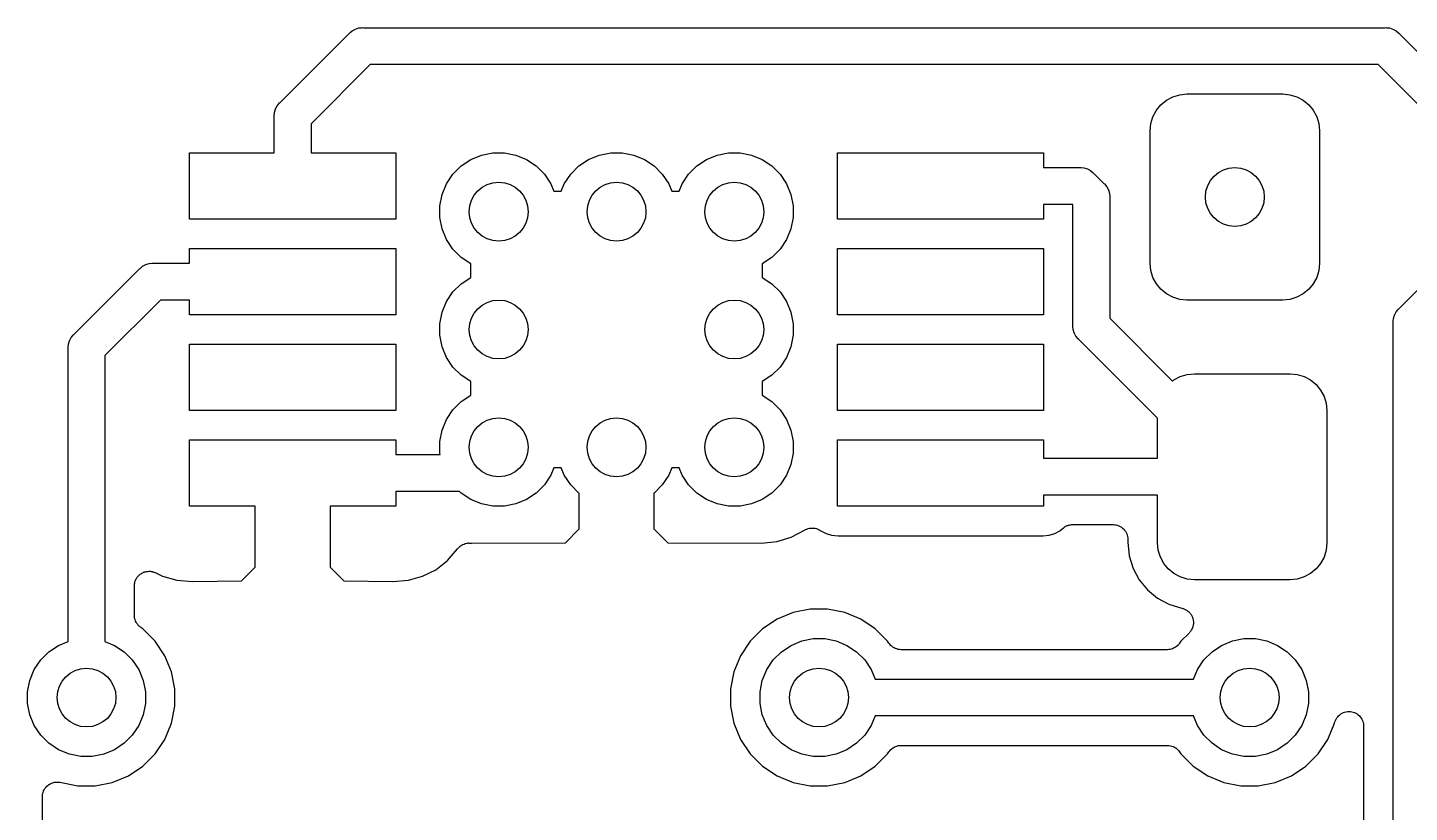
# Model space of a CAD drawing. Extents: x 73.2 to 146.9, y -82.5 to -28.5.
# Drawn here: x 87.3 to 96.69, y -55.48 to -50.15 of the extents above; entities that cross this region are included whole.
import ezdxf

# ---------------------------------------------------------------- set-up
doc = ezdxf.new("R2010")
doc.units = 0
doc.header["$MEASUREMENT"] = 0
doc.layers.add('BLACK', color=7, linetype='CONTINUOUS')

msp = doc.modelspace()

# ---------------------------------------------------------------- linework, layer by layer
at = {"layer": 'BLACK', "linetype": 'CONTINUOUS'}
for p, q in [((89.0159, -50.6573), (89.4823, -50.1909)), ((89.4823, -50.1909), (89.4862, -50.1862)), ((89.4862, -50.1862), (89.491, -50.1823)), ((89.491, -50.1823), (89.5052, -50.1706)), ((89.491, -50.1823), (89.491, -50.1823)), ((89.5052, -50.1706), (89.5079, -50.1691)), ((89.5079, -50.1691), (89.5269, -50.1589)), ((89.5269, -50.1589), (89.5505, -50.1518)), ((89.5505, -50.1518), (89.5689, -50.15)), ((89.5689, -50.15), (89.575, -50.1494)), ((89.5689, -50.15), (89.5689, -50.15)), ((89.575, -50.1494), (89.5811, -50.15)), ((89.5811, -50.15), (96.5189, -50.15)), ((96.5189, -50.15), (96.525, -50.1494)), ((96.525, -50.1494), (96.5311, -50.15)), ((96.5311, -50.15), (96.5311, -50.15)), ((96.5311, -50.15), (96.5495, -50.1518)), ((96.5495, -50.1518), (96.5731, -50.1589)), ((96.5731, -50.1589), (96.5948, -50.1706)), ((96.5948, -50.1706), (96.6138, -50.1862)), ((96.6138, -50.1862), (96.6177, -50.1909)), ((96.6177, -50.1909), (97.0194, -50.5926)), ((89.6268, -50.4), (89.225, -50.8018)), ((96.4732, -50.4), (89.6268, -50.4)), ((96.8426, -50.7694), (96.4732, -50.4)), ((88.984, -50.7019), (88.9956, -50.6802)), ((88.9956, -50.6802), (89.0073, -50.6659)), ((89.0073, -50.6659), (89.0112, -50.6612)), ((89.0073, -50.6659), (89.0073, -50.6659)), ((89.0112, -50.6612), (89.0159, -50.6573)), ((94.9671, -50.7111), (94.9982, -50.6732)), ((94.9982, -50.6732), (95.0361, -50.6421)), ((95.0361, -50.6421), (95.0793, -50.619)), ((95.0793, -50.619), (95.1262, -50.6048)), ((95.1262, -50.6048), (95.175, -50.6)), ((95.175, -50.6), (95.825, -50.6)), ((95.825, -50.6), (95.8738, -50.6048)), ((95.8738, -50.6048), (95.9207, -50.619)), ((95.9207, -50.619), (95.9639, -50.6421)), ((95.9639, -50.6421), (96.0018, -50.6732)), ((96.0018, -50.6732), (96.0329, -50.7111)), ((88.9744, -50.75), (88.9768, -50.7255)), ((88.975, -50.7561), (88.9744, -50.75)), ((88.975, -51), (88.975, -50.7561)), ((88.9768, -50.7255), (88.984, -50.7019)), ((94.9298, -50.8012), (94.944, -50.7543)), ((94.944, -50.7543), (94.9671, -50.7111)), ((96.0329, -50.7111), (96.056, -50.7543)), ((96.056, -50.7543), (96.0702, -50.8012)), ((89.225, -50.8018), (89.225, -51)), ((94.925, -50.85), (94.9298, -50.8012)), ((94.925, -51.75), (94.925, -50.85)), ((96.0702, -50.8012), (96.075, -50.85)), ((96.075, -50.85), (96.075, -51.75)), ((88.4, -51.45), (88.4, -51)), ((88.4, -51), (88.975, -51)), ((89.225, -51), (89.8, -51)), ((89.8, -51), (89.8, -51.45)), ((90.245, -51.0893), (90.3105, -51.0455)), ((90.3105, -51.0455), (90.3833, -51.0154)), ((90.3833, -51.0154), (90.4606, -51)), ((90.4606, -51), (90.5394, -51)), ((90.5394, -51), (90.6167, -51.0154)), ((90.6167, -51.0154), (90.6895, -51.0455)), ((90.6895, -51.0455), (90.755, -51.0893)), ((91.045, -51.0893), (91.1105, -51.0455)), ((91.1105, -51.0455), (91.1833, -51.0154)), ((91.1833, -51.0154), (91.2606, -51)), ((91.2606, -51), (91.3394, -51)), ((91.3394, -51), (91.4167, -51.0154)), ((91.4167, -51.0154), (91.4895, -51.0455)), ((91.4895, -51.0455), (91.555, -51.0893)), ((91.845, -51.0893), (91.9105, -51.0455)), ((91.9105, -51.0455), (91.9833, -51.0154)), ((91.9833, -51.0154), (92.0606, -51)), ((92.0606, -51), (92.1394, -51)), ((92.1394, -51), (92.2167, -51.0154)), ((92.2167, -51.0154), (92.2895, -51.0455)), ((92.2895, -51.0455), (92.355, -51.0893)), ((92.8, -51.45), (92.8, -51)), ((92.8, -51), (94.2, -51)), ((94.2, -51), (94.2, -51.1)), ((90.1455, -51.2105), (90.1893, -51.145)), ((90.1893, -51.145), (90.245, -51.0893)), ((90.755, -51.0893), (90.8107, -51.145)), ((90.8107, -51.145), (90.8545, -51.2105)), ((90.9455, -51.2105), (90.9893, -51.145)), ((90.9893, -51.145), (91.045, -51.0893)), ((91.555, -51.0893), (91.6107, -51.145)), ((91.6107, -51.145), (91.6545, -51.2105)), ((91.7455, -51.2105), (91.7893, -51.145)), ((91.7893, -51.145), (91.845, -51.0893)), ((92.355, -51.0893), (92.4107, -51.145)), ((92.4107, -51.145), (92.4545, -51.2105)), ((94.2, -51.1), (94.4439, -51.1)), ((94.4439, -51.1), (94.45, -51.0994)), ((94.45, -51.0994), (94.4561, -51.1)), ((94.4561, -51.1), (94.4561, -51.1)), ((94.4561, -51.1), (94.4745, -51.1018)), ((94.4745, -51.1018), (94.4981, -51.109)), ((94.4981, -51.109), (94.5198, -51.1206)), ((94.5198, -51.1206), (94.5388, -51.1362)), ((94.5388, -51.1362), (94.5427, -51.141)), ((94.5427, -51.141), (94.6091, -51.2073)), ((90.1154, -51.2833), (90.1455, -51.2105)), ((90.8545, -51.2105), (90.875, -51.26)), ((90.925, -51.26), (90.9455, -51.2105)), ((91.6545, -51.2105), (91.675, -51.26)), ((91.725, -51.26), (91.7455, -51.2105)), ((92.4545, -51.2105), (92.4846, -51.2833)), ((94.6091, -51.2073), (94.6138, -51.2112)), ((94.6138, -51.2112), (94.6294, -51.2302)), ((94.6294, -51.2302), (94.641, -51.2519)), ((90.1, -51.3606), (90.1154, -51.2833)), ((90.875, -51.26), (90.925, -51.26)), ((91.675, -51.26), (91.725, -51.26)), ((92.4846, -51.2833), (92.5, -51.3606)), ((94.641, -51.2519), (94.6482, -51.2755)), ((94.6482, -51.2755), (94.65, -51.2939)), ((94.65, -51.2939), (94.65, -51.2939)), ((94.65, -51.2939), (94.6506, -51.3)), ((94.6506, -51.3), (94.65, -51.3061)), ((94.65, -51.3061), (94.65, -52.1232)), ((90.1, -51.4394), (90.1, -51.3606)), ((92.5, -51.3606), (92.5, -51.4394)), ((94.3982, -51.35), (94.2, -51.35)), ((94.2, -51.35), (94.2, -51.45)), ((94.4, -51.3518), (94.3982, -51.35)), ((94.4, -52.1689), (94.4, -51.3518)), ((89.8, -51.45), (88.4, -51.45)), ((90.1154, -51.5167), (90.1, -51.4394)), ((90.1455, -51.5895), (90.1154, -51.5167)), ((92.4846, -51.5167), (92.4545, -51.5895)), ((92.5, -51.4394), (92.4846, -51.5167)), ((94.2, -51.45), (92.8, -51.45)), ((90.1893, -51.655), (90.1455, -51.5895)), ((92.4545, -51.5895), (92.4107, -51.655)), ((88.4, -51.75), (88.4, -51.65)), ((88.4, -51.65), (89.8, -51.65)), ((89.8, -51.65), (89.8, -52.1)), ((90.245, -51.7107), (90.1893, -51.655)), ((90.31, -51.7541), (90.245, -51.7107)), ((92.355, -51.7107), (92.29, -51.7541)), ((92.4107, -51.655), (92.355, -51.7107)), ((92.8, -52.1), (92.8, -51.65)), ((92.8, -51.65), (94.2, -51.65)), ((94.2, -51.65), (94.2, -52.1)), ((96.6159, -52.0573), (96.975, -51.6982)), ((87.616, -52.2323), (88.0573, -51.7909)), ((88.0573, -51.7909), (88.0612, -51.7862)), ((88.0612, -51.7862), (88.0659, -51.7823)), ((88.0659, -51.7823), (88.0802, -51.7706)), ((88.0659, -51.7823), (88.0659, -51.7823)), ((88.0802, -51.7706), (88.1019, -51.759)), ((88.1019, -51.759), (88.1255, -51.7518)), ((88.1255, -51.7518), (88.1439, -51.75)), ((88.1439, -51.75), (88.15, -51.7494)), ((88.1439, -51.75), (88.1439, -51.75)), ((88.15, -51.7494), (88.1561, -51.75)), ((88.1561, -51.75), (88.4, -51.75)), ((90.31, -51.8459), (90.31, -51.7541)), ((92.29, -51.7541), (92.29, -51.8459)), ((94.9298, -51.7988), (94.925, -51.75)), ((94.944, -51.8457), (94.9298, -51.7988)), ((96.0702, -51.7988), (96.056, -51.8457)), ((96.075, -51.75), (96.0702, -51.7988)), ((90.1893, -51.945), (90.245, -51.8893)), ((90.245, -51.8893), (90.31, -51.8459)), ((92.29, -51.8459), (92.355, -51.8893)), ((92.355, -51.8893), (92.4107, -51.945)), ((94.9671, -51.8889), (94.944, -51.8457)), ((94.9982, -51.9268), (94.9671, -51.8889)), ((96.0329, -51.8889), (96.0018, -51.9268)), ((96.056, -51.8457), (96.0329, -51.8889)), ((90.1455, -52.0105), (90.1893, -51.945)), ((92.4107, -51.945), (92.4545, -52.0105)), ((95.0361, -51.9579), (94.9982, -51.9268)), ((95.0793, -51.981), (95.0361, -51.9579)), ((95.1262, -51.9952), (95.0793, -51.981)), ((95.175, -52), (95.1262, -51.9952)), ((95.8738, -51.9952), (95.825, -52)), ((95.9207, -51.981), (95.8738, -51.9952)), ((95.9639, -51.9579), (95.9207, -51.981)), ((96.0018, -51.9268), (95.9639, -51.9579)), ((88.2018, -52), (87.825, -52.3768)), ((88.4, -52), (88.2018, -52)), ((88.4, -52.1), (88.4, -52)), ((90.1, -52.1606), (90.1154, -52.0833)), ((90.1154, -52.0833), (90.1455, -52.0105)), ((92.4545, -52.0105), (92.4846, -52.0833)), ((92.4846, -52.0833), (92.5, -52.1606)), ((95.825, -52), (95.175, -52)), ((96.5839, -52.1019), (96.5956, -52.0802)), ((96.5956, -52.0802), (96.6112, -52.0612)), ((96.6112, -52.0612), (96.6159, -52.0573)), ((89.8, -52.1), (88.4, -52.1)), ((90.1, -52.2394), (90.1, -52.1606)), ((92.5, -52.1606), (92.5, -52.2394)), ((94.2, -52.1), (92.8, -52.1)), ((94.3994, -52.175), (94.4, -52.1689)), ((94.4, -52.1811), (94.3994, -52.175)), ((94.4018, -52.1995), (94.4, -52.1811)), ((94.4, -52.1811), (94.4, -52.1811)), ((94.65, -52.1232), (95.0767, -52.5499)), ((96.5744, -52.15), (96.575, -52.1439)), ((96.575, -52.1561), (96.5744, -52.15)), ((96.575, -52.1439), (96.5768, -52.1255)), ((96.575, -52.1439), (96.575, -52.1439)), ((96.575, -56.3232), (96.575, -52.1561)), ((96.5768, -52.1255), (96.5839, -52.1019)), ((87.5768, -52.3005), (87.584, -52.2769)), ((87.584, -52.2769), (87.5956, -52.2552)), ((87.5956, -52.2552), (87.6112, -52.2362)), ((87.6112, -52.2362), (87.616, -52.2323)), ((90.1154, -52.3167), (90.1, -52.2394)), ((92.5, -52.2394), (92.4846, -52.3167)), ((94.409, -52.2231), (94.4018, -52.1995)), ((94.4206, -52.2448), (94.409, -52.2231)), ((94.4362, -52.2638), (94.4206, -52.2448)), ((94.441, -52.2677), (94.4362, -52.2638)), ((94.975, -52.8018), (94.441, -52.2677)), ((87.5744, -52.325), (87.575, -52.3189)), ((87.575, -52.3311), (87.5744, -52.325)), ((87.575, -52.3189), (87.5768, -52.3005)), ((87.575, -52.3189), (87.575, -52.3189)), ((87.575, -54.3188), (87.575, -52.3311)), ((88.4, -52.75), (88.4, -52.3)), ((88.4, -52.3), (89.8, -52.3)), ((89.8, -52.3), (89.8, -52.75)), ((90.1455, -52.3895), (90.1154, -52.3167)), ((92.4846, -52.3167), (92.4545, -52.3895)), ((92.8, -52.75), (92.8, -52.3)), ((92.8, -52.3), (94.2, -52.3)), ((94.2, -52.3), (94.2, -52.75)), ((87.825, -52.3768), (87.825, -54.3188)), ((90.1893, -52.455), (90.1455, -52.3895)), ((90.245, -52.5107), (90.1893, -52.455)), ((92.4107, -52.455), (92.355, -52.5107)), ((92.4545, -52.3895), (92.4107, -52.455)), ((90.31, -52.5541), (90.245, -52.5107)), ((90.31, -52.6459), (90.31, -52.5541)), ((92.355, -52.5107), (92.29, -52.5541)), ((92.29, -52.5541), (92.29, -52.6459)), ((95.0767, -52.5499), (95.0861, -52.5421)), ((95.0861, -52.5421), (95.1293, -52.519)), ((95.1293, -52.519), (95.1762, -52.5048)), ((95.1762, -52.5048), (95.225, -52.5)), ((95.225, -52.5), (95.875, -52.5)), ((95.875, -52.5), (95.9238, -52.5048)), ((95.9238, -52.5048), (95.9707, -52.519)), ((95.9707, -52.519), (96.0139, -52.5421)), ((96.0139, -52.5421), (96.0518, -52.5732)), ((90.245, -52.6893), (90.31, -52.6459)), ((92.29, -52.6459), (92.355, -52.6893)), ((96.0518, -52.5732), (96.0829, -52.6111)), ((96.0829, -52.6111), (96.106, -52.6543)), ((90.1455, -52.8105), (90.1893, -52.745)), ((90.1893, -52.745), (90.245, -52.6893)), ((92.355, -52.6893), (92.4107, -52.745)), ((92.4107, -52.745), (92.4545, -52.8105)), ((96.106, -52.6543), (96.1202, -52.7012)), ((96.1202, -52.7012), (96.125, -52.75)), ((89.8, -52.75), (88.4, -52.75)), ((90.1154, -52.8833), (90.1455, -52.8105)), ((92.4545, -52.8105), (92.4846, -52.8833)), ((94.2, -52.75), (92.8, -52.75)), ((94.975, -53.075), (94.975, -52.8018)), ((96.125, -52.75), (96.125, -53.65)), ((90.1, -52.9606), (90.1154, -52.8833)), ((92.4846, -52.8833), (92.5, -52.9606)), ((88.4, -53.4), (88.4, -52.95)), ((88.4, -52.95), (89.8, -52.95)), ((89.8, -52.95), (89.8, -53.05)), ((90.1, -53.0394), (90.1, -52.9606)), ((92.5, -52.9606), (92.5, -53.0394)), ((92.8, -53.4), (92.8, -52.95)), ((92.8, -52.95), (94.2, -52.95)), ((94.2, -52.95), (94.2, -53.075)), ((89.8, -53.05), (90.1021, -53.05)), ((90.1021, -53.05), (90.1, -53.0394)), ((92.4846, -53.1167), (92.4545, -53.1895)), ((92.5, -53.0394), (92.4846, -53.1167)), ((94.2, -53.075), (94.975, -53.075)), ((90.8545, -53.1895), (90.8107, -53.255)), ((90.875, -53.14), (90.8545, -53.1895)), ((90.925, -53.14), (90.875, -53.14)), ((90.9455, -53.1895), (90.925, -53.14)), ((90.9893, -53.255), (90.9455, -53.1895)), ((91.6545, -53.1895), (91.6107, -53.255)), ((91.675, -53.14), (91.6545, -53.1895)), ((91.725, -53.14), (91.675, -53.14)), ((91.7455, -53.1895), (91.725, -53.14)), ((91.7893, -53.255), (91.7455, -53.1895)), ((92.4545, -53.1895), (92.4107, -53.255)), ((90.2343, -53.3), (89.8, -53.3)), ((89.8, -53.3), (89.8, -53.4)), ((90.245, -53.3107), (90.2343, -53.3)), ((90.8107, -53.255), (90.755, -53.3107)), ((91.045, -53.3107), (90.9893, -53.255)), ((91.6107, -53.255), (91.555, -53.3107)), ((91.845, -53.3107), (91.7893, -53.255)), ((92.4107, -53.255), (92.355, -53.3107)), ((88.846, -53.4), (88.4, -53.4)), ((88.846, -53.8146), (88.846, -53.4)), ((89.8, -53.4), (89.354, -53.4)), ((89.354, -53.4), (89.354, -53.8146)), ((90.3105, -53.3545), (90.245, -53.3107)), ((90.3833, -53.3846), (90.3105, -53.3545)), ((90.4606, -53.4), (90.3833, -53.3846)), ((90.5394, -53.4), (90.4606, -53.4)), ((90.6167, -53.3846), (90.5394, -53.4)), ((90.6895, -53.3545), (90.6167, -53.3846)), ((90.755, -53.3107), (90.6895, -53.3545)), ((91.046, -53.3114), (91.045, -53.3107)), ((91.046, -53.5546), (91.046, -53.3114)), ((91.555, -53.3107), (91.554, -53.3114)), ((91.554, -53.3114), (91.554, -53.5546)), ((91.9105, -53.3545), (91.845, -53.3107)), ((91.9833, -53.3846), (91.9105, -53.3545)), ((92.0606, -53.4), (91.9833, -53.3846)), ((92.1394, -53.4), (92.0606, -53.4)), ((92.2167, -53.3846), (92.1394, -53.4)), ((92.2895, -53.3545), (92.2167, -53.3846)), ((92.355, -53.3107), (92.2895, -53.3545)), ((94.2, -53.4), (92.8, -53.4)), ((94.975, -53.325), (94.2, -53.325)), ((94.2, -53.325), (94.2, -53.4)), ((94.975, -53.65), (94.975, -53.325)), ((90.9524, -53.6482), (91.046, -53.5546)), ((91.554, -53.5546), (91.6476, -53.6482)), ((92.4853, -53.6116), (92.5822, -53.5598)), ((92.5822, -53.5598), (92.5826, -53.5596)), ((92.5826, -53.5596), (92.5827, -53.5596)), ((92.5827, -53.5596), (92.5834, -53.5592)), ((92.5827, -53.5596), (92.5827, -53.5596)), ((92.5834, -53.5592), (92.5921, -53.5557)), ((92.5921, -53.5557), (92.6007, -53.5522)), ((92.6007, -53.5522), (92.6012, -53.5521)), ((92.6012, -53.5521), (92.6016, -53.552)), ((92.6016, -53.552), (92.6108, -53.5503)), ((92.6108, -53.5503), (92.6199, -53.5485)), ((92.6199, -53.5485), (92.6203, -53.5485)), ((92.6203, -53.5485), (92.6207, -53.5484)), ((92.6207, -53.5484), (92.6301, -53.5485)), ((92.6301, -53.5485), (92.6394, -53.5485)), ((92.6394, -53.5485), (92.6398, -53.5486)), ((92.6398, -53.5486), (92.6403, -53.5486)), ((92.6403, -53.5486), (92.6494, -53.5505)), ((92.6494, -53.5505), (92.6585, -53.5524)), ((92.6585, -53.5524), (92.6589, -53.5526)), ((92.6589, -53.5526), (92.6594, -53.5526)), ((92.6594, -53.5526), (92.6679, -53.5563)), ((92.6679, -53.5563), (92.6766, -53.5599)), ((92.6766, -53.5599), (92.6769, -53.5601)), ((92.6769, -53.5601), (92.6773, -53.5603)), ((92.6773, -53.5603), (92.6835, -53.5645)), ((92.6835, -53.5645), (92.7231, -53.5857)), ((92.7231, -53.5857), (92.7608, -53.5971)), ((94.2392, -53.5971), (94.2769, -53.5857)), ((94.2769, -53.5857), (94.3117, -53.5671)), ((94.3117, -53.5671), (94.3353, -53.5477)), ((94.3353, -53.5477), (94.3364, -53.5468)), ((94.3364, -53.5468), (94.34, -53.5445)), ((94.34, -53.5445), (94.3434, -53.5417)), ((94.3434, -53.5417), (94.3482, -53.5392)), ((94.3482, -53.5392), (94.3527, -53.5362)), ((94.3527, -53.5362), (94.3568, -53.5346)), ((94.3568, -53.5346), (94.3606, -53.5325)), ((94.3606, -53.5325), (94.3658, -53.531)), ((94.3658, -53.531), (94.3709, -53.529)), ((94.3709, -53.529), (94.3751, -53.5282)), ((94.3751, -53.5282), (94.3793, -53.5269)), ((94.3793, -53.5269), (94.3847, -53.5264)), ((94.3847, -53.5264), (94.3901, -53.5254)), ((94.3901, -53.5254), (94.3944, -53.5254)), ((94.3944, -53.5254), (94.3987, -53.525)), ((94.3987, -53.525), (94.6735, -53.525)), ((94.6735, -53.525), (94.6742, -53.525)), ((94.6742, -53.525), (94.6742, -53.525)), ((94.6742, -53.525), (94.6743, -53.525)), ((94.6743, -53.525), (94.6749, -53.525)), ((94.6749, -53.525), (94.6842, -53.5261)), ((94.6842, -53.5261), (94.6937, -53.527)), ((94.6937, -53.527), (94.694, -53.5271)), ((94.694, -53.5271), (94.6943, -53.5272)), ((94.6943, -53.5272), (94.7033, -53.53)), ((94.7033, -53.53), (94.7123, -53.5328)), ((94.7123, -53.5328), (94.7126, -53.533)), ((94.7126, -53.533), (94.7129, -53.5331)), ((94.7129, -53.5331), (94.7212, -53.5376)), ((94.7212, -53.5376), (94.7295, -53.5421)), ((94.7295, -53.5421), (94.7297, -53.5423)), ((94.7297, -53.5423), (94.73, -53.5425)), ((94.73, -53.5425), (94.7372, -53.5485)), ((94.7372, -53.5485), (94.7445, -53.5545)), ((94.7445, -53.5545), (94.7447, -53.5548)), ((94.7447, -53.5548), (94.745, -53.555)), ((94.745, -53.555), (94.7509, -53.5623)), ((94.7509, -53.5623), (94.7568, -53.5697)), ((94.7568, -53.5697), (94.757, -53.57)), ((94.757, -53.57), (94.7572, -53.5702)), ((94.7572, -53.5702), (94.7616, -53.5785)), ((94.7616, -53.5785), (94.766, -53.5869)), ((94.766, -53.5869), (94.7661, -53.5872)), ((94.7661, -53.5872), (94.7663, -53.5875)), ((94.7663, -53.5875), (94.7689, -53.5965)), ((90.2234, -53.6862), (90.2246, -53.685)), ((90.2246, -53.685), (90.2257, -53.6836)), ((90.2257, -53.6836), (90.2316, -53.6781)), ((90.2316, -53.6781), (90.2372, -53.6725)), ((90.2372, -53.6725), (90.2387, -53.6715)), ((90.2387, -53.6715), (90.24, -53.6703)), ((90.24, -53.6703), (90.2468, -53.6661)), ((90.2468, -53.6661), (90.2535, -53.6617)), ((90.2535, -53.6617), (90.2551, -53.661)), ((90.2551, -53.661), (90.2566, -53.6601)), ((90.2566, -53.6601), (90.2641, -53.6573)), ((90.2641, -53.6573), (90.2716, -53.6543)), ((90.2716, -53.6543), (90.2733, -53.6539)), ((90.2733, -53.6539), (90.2749, -53.6533)), ((90.2749, -53.6533), (90.2828, -53.652)), ((90.2828, -53.652), (90.2907, -53.6505)), ((90.2907, -53.6505), (90.2925, -53.6505)), ((90.2925, -53.6505), (90.2942, -53.6502)), ((90.2942, -53.6502), (90.3022, -53.6505)), ((90.3022, -53.6505), (90.3102, -53.6505)), ((90.3102, -53.6505), (90.3147, -53.6509)), ((90.3147, -53.6509), (90.9524, -53.6482)), ((91.6476, -53.6482), (92.2853, -53.6509)), ((92.2853, -53.6509), (92.3896, -53.6406)), ((92.3896, -53.6406), (92.4853, -53.6116)), ((92.7608, -53.5971), (92.8049, -53.6015)), ((92.8049, -53.6015), (94.1951, -53.6015)), ((94.1951, -53.6015), (94.2392, -53.5971)), ((94.7689, -53.5965), (94.7716, -53.6056)), ((94.7716, -53.6056), (94.7717, -53.6059)), ((94.7717, -53.6059), (94.7718, -53.6063)), ((94.7718, -53.6063), (94.7726, -53.6156)), ((94.7726, -53.6156), (94.7735, -53.625)), ((94.7735, -53.625), (94.7735, -53.6451)), ((94.7735, -53.6451), (94.7827, -53.738)), ((94.9798, -53.6988), (94.975, -53.65)), ((96.125, -53.65), (96.1202, -53.6988)), ((90.0725, -53.8316), (90.1515, -53.7702)), ((90.1515, -53.7702), (90.2209, -53.6899)), ((90.2209, -53.6899), (90.2234, -53.6862)), ((94.7827, -53.738), (94.8084, -53.8226)), ((94.994, -53.7457), (94.9798, -53.6988)), ((95.0171, -53.7889), (94.994, -53.7457)), ((96.106, -53.7457), (96.0829, -53.7889)), ((96.1202, -53.6988), (96.106, -53.7457)), ((88.0509, -53.8757), (88.055, -53.8708)), ((88.055, -53.8708), (88.0576, -53.8687)), ((88.0576, -53.8687), (88.06, -53.8663)), ((88.06, -53.8663), (88.0652, -53.8626)), ((88.0652, -53.8626), (88.0702, -53.8586)), ((88.0702, -53.8586), (88.0732, -53.857)), ((88.0732, -53.857), (88.076, -53.8551)), ((88.076, -53.8551), (88.0819, -53.8525)), ((88.0819, -53.8525), (88.0875, -53.8495)), ((88.0875, -53.8495), (88.0908, -53.8486)), ((88.0908, -53.8486), (88.0938, -53.8472)), ((88.0938, -53.8472), (88.1001, -53.8458)), ((88.1001, -53.8458), (88.1063, -53.844)), ((88.1063, -53.844), (88.1096, -53.8437)), ((88.1096, -53.8437), (88.1129, -53.843)), ((88.1129, -53.843), (88.1193, -53.8428)), ((88.1193, -53.8428), (88.1257, -53.8423)), ((88.1257, -53.8423), (88.129, -53.8426)), ((88.129, -53.8426), (88.1324, -53.8425)), ((88.1324, -53.8425), (88.1387, -53.8436)), ((88.1387, -53.8436), (88.1451, -53.8443)), ((88.1451, -53.8443), (88.1483, -53.8453)), ((88.1483, -53.8453), (88.1516, -53.8459)), ((88.1516, -53.8459), (88.1576, -53.8482)), ((88.1576, -53.8482), (88.1638, -53.8501)), ((88.1638, -53.8501), (88.1667, -53.8517)), ((88.1667, -53.8517), (88.1698, -53.8529)), ((88.1698, -53.8529), (88.2169, -53.8765)), ((88.7523, -53.9083), (88.846, -53.8146)), ((89.354, -53.8146), (89.4477, -53.9083)), ((89.9831, -53.8765), (90.0725, -53.8316)), ((94.8084, -53.8226), (94.85, -53.9005)), ((95.0482, -53.8268), (95.0171, -53.7889)), ((95.0861, -53.8579), (95.0482, -53.8268)), ((95.1293, -53.881), (95.0861, -53.8579)), ((96.0139, -53.8579), (95.9707, -53.881)), ((96.0518, -53.8268), (96.0139, -53.8579)), ((96.0829, -53.7889), (96.0518, -53.8268)), ((88.025, -53.9409), (88.0254, -53.9375)), ((88.025, -53.9423), (88.025, -53.9409)), ((88.025, -54.1421), (88.025, -53.9423)), ((88.0253, -53.9342), (88.0265, -53.9278)), ((88.0254, -53.9375), (88.0253, -53.9342)), ((88.0265, -53.9278), (88.0272, -53.9215)), ((88.0272, -53.9215), (88.0282, -53.9183)), ((88.0282, -53.9183), (88.0288, -53.915)), ((88.0288, -53.915), (88.0311, -53.909)), ((88.0311, -53.909), (88.0331, -53.9029)), ((88.0331, -53.9029), (88.0347, -53.8999)), ((88.0347, -53.8999), (88.0359, -53.8968)), ((88.0359, -53.8968), (88.0394, -53.8914)), ((88.0394, -53.8914), (88.0425, -53.8858)), ((88.0425, -53.8858), (88.0446, -53.8832)), ((88.0446, -53.8832), (88.0465, -53.8804)), ((88.0465, -53.8804), (88.0509, -53.8757)), ((88.2169, -53.8765), (88.3134, -53.9031)), ((88.3134, -53.9031), (88.4191, -53.9107)), ((88.4191, -53.9107), (88.7523, -53.9083)), ((89.4477, -53.9083), (89.7809, -53.9107)), ((89.7809, -53.9107), (89.8866, -53.9031)), ((89.8866, -53.9031), (89.9831, -53.8765)), ((94.85, -53.9005), (94.9061, -53.9689)), ((95.1762, -53.8952), (95.1293, -53.881)), ((95.225, -53.9), (95.1762, -53.8952)), ((95.875, -53.9), (95.225, -53.9)), ((95.9238, -53.8952), (95.875, -53.9)), ((95.9707, -53.881), (95.9238, -53.8952)), ((94.9061, -53.9689), (94.9745, -54.025)), ((94.9745, -54.025), (95.0524, -54.0666)), ((88.0259, -54.1514), (88.025, -54.1421)), ((88.0267, -54.1606), (88.0259, -54.1514)), ((92.5, -54.1231), (92.3908, -54.1683)), ((92.6159, -54.1), (92.5, -54.1231)), ((92.7341, -54.1), (92.6159, -54.1)), ((92.85, -54.1231), (92.7341, -54.1)), ((92.9592, -54.1683), (92.85, -54.1231)), ((95.0524, -54.0666), (95.1458, -54.095)), ((95.1458, -54.095), (95.1493, -54.0957)), ((95.1493, -54.0957), (95.1537, -54.0976)), ((95.1537, -54.0976), (95.1581, -54.099)), ((95.1581, -54.099), (95.1626, -54.1014)), ((95.1626, -54.1014), (95.1673, -54.1034)), ((95.1673, -54.1034), (95.1711, -54.1061)), ((95.1711, -54.1061), (95.1752, -54.1083)), ((95.1752, -54.1083), (95.1792, -54.1116)), ((95.1792, -54.1116), (95.1834, -54.1145)), ((95.1834, -54.1145), (95.1866, -54.1178)), ((95.1866, -54.1178), (95.1902, -54.1208)), ((95.1902, -54.1208), (95.1935, -54.1248)), ((95.1935, -54.1248), (95.197, -54.1284)), ((95.197, -54.1284), (95.1996, -54.1323)), ((95.1996, -54.1323), (95.2025, -54.136)), ((95.2025, -54.136), (95.2049, -54.1405)), ((95.2049, -54.1405), (95.2077, -54.1448)), ((95.2077, -54.1448), (95.2094, -54.1491)), ((95.2094, -54.1491), (95.2116, -54.1532)), ((95.2116, -54.1532), (95.2131, -54.1581)), ((88.0269, -54.161), (88.0267, -54.1606)), ((88.0269, -54.1615), (88.0269, -54.161)), ((88.0296, -54.1704), (88.0269, -54.1615)), ((88.0322, -54.1793), (88.0296, -54.1704)), ((88.0324, -54.1797), (88.0322, -54.1793)), ((88.0325, -54.1802), (88.0324, -54.1797)), ((88.0369, -54.1884), (88.0325, -54.1802)), ((88.0412, -54.1966), (88.0369, -54.1884)), ((88.0415, -54.197), (88.0412, -54.1966)), ((88.0417, -54.1974), (88.0415, -54.197)), ((88.0475, -54.2046), (88.0417, -54.1974)), ((88.0534, -54.2119), (88.0475, -54.2046)), ((88.0537, -54.2122), (88.0534, -54.2119)), ((88.054, -54.2126), (88.0537, -54.2122)), ((88.0612, -54.2185), (88.054, -54.2126)), ((88.0683, -54.2245), (88.0612, -54.2185)), ((88.0691, -54.225), (88.0683, -54.2245)), ((88.0694, -54.2252), (88.0691, -54.225)), ((88.0691, -54.225), (88.0691, -54.225)), ((88.0691, -54.225), (88.0691, -54.225)), ((88.0825, -54.2339), (88.0694, -54.2252)), ((88.166, -54.3175), (88.0825, -54.2339)), ((92.2925, -54.234), (92.2089, -54.3175)), ((92.3908, -54.1683), (92.2925, -54.234)), ((93.0575, -54.2339), (92.9592, -54.1683)), ((93.141, -54.3175), (93.0575, -54.2339)), ((95.2021, -54.2466), (95.1989, -54.2506)), ((95.2043, -54.2425), (95.2021, -54.2466)), ((95.207, -54.2386), (95.2043, -54.2425)), ((95.2089, -54.2339), (95.207, -54.2386)), ((95.2114, -54.2294), (95.2089, -54.2339)), ((95.2127, -54.225), (95.2114, -54.2294)), ((95.2145, -54.2207), (95.2127, -54.225)), ((95.2131, -54.1581), (95.215, -54.1629)), ((95.2156, -54.2157), (95.2145, -54.2207)), ((95.215, -54.1629), (95.2159, -54.1675)), ((95.2171, -54.2108), (95.2156, -54.2157)), ((95.2159, -54.1675), (95.2172, -54.1719)), ((95.2175, -54.2061), (95.2171, -54.2108)), ((95.2172, -54.1719), (95.2177, -54.177)), ((95.2185, -54.2015), (95.2175, -54.2061)), ((95.2177, -54.177), (95.2186, -54.182)), ((95.219, -54.1914), (95.2185, -54.1964)), ((95.2185, -54.1964), (95.2185, -54.2015)), ((95.2186, -54.182), (95.2186, -54.1867)), ((95.2186, -54.1867), (95.219, -54.1914)), ((87.5105, -54.3455), (87.575, -54.3188)), ((87.825, -54.3188), (87.8895, -54.3455)), ((88.2317, -54.4158), (88.166, -54.3175)), ((92.2089, -54.3175), (92.1433, -54.4158)), ((92.4855, -54.3455), (92.5583, -54.3154)), ((92.5583, -54.3154), (92.6356, -54.3)), ((92.6356, -54.3), (92.7144, -54.3)), ((92.7144, -54.3), (92.7917, -54.3154)), ((92.7917, -54.3154), (92.8645, -54.3455)), ((93.1497, -54.3306), (93.141, -54.3175)), ((93.1557, -54.3378), (93.1497, -54.3306)), ((93.1615, -54.345), (93.1557, -54.3378)), ((95.1185, -54.3388), (95.1126, -54.346)), ((95.1245, -54.3317), (95.1185, -54.3388)), ((95.125, -54.3309), (95.1245, -54.3317)), ((95.1252, -54.3306), (95.125, -54.3309)), ((95.125, -54.3309), (95.125, -54.3309)), ((95.125, -54.3309), (95.125, -54.3309)), ((95.1339, -54.3175), (95.1252, -54.3306)), ((95.1897, -54.2617), (95.1339, -54.3175)), ((95.1927, -54.2581), (95.1897, -54.2617)), ((95.196, -54.2548), (95.1927, -54.2581)), ((95.1989, -54.2506), (95.196, -54.2548)), ((95.4105, -54.3455), (95.4833, -54.3154)), ((95.4833, -54.3154), (95.5606, -54.3)), ((95.5606, -54.3), (95.6394, -54.3)), ((95.6394, -54.3), (95.7167, -54.3154)), ((95.7167, -54.3154), (95.7895, -54.3455)), ((87.3893, -54.445), (87.445, -54.3893)), ((87.445, -54.3893), (87.5105, -54.3455)), ((87.8895, -54.3455), (87.955, -54.3893)), ((87.955, -54.3893), (88.0107, -54.445)), ((88.2769, -54.525), (88.2317, -54.4158)), ((92.1433, -54.4158), (92.098, -54.525)), ((92.3643, -54.445), (92.42, -54.3893)), ((92.42, -54.3893), (92.4855, -54.3455)), ((92.8645, -54.3455), (92.93, -54.3893)), ((92.93, -54.3893), (92.9857, -54.445)), ((93.1618, -54.3453), (93.1615, -54.345)), ((93.1621, -54.3456), (93.1618, -54.3453)), ((93.1693, -54.3516), (93.1621, -54.3456)), ((93.1764, -54.3575), (93.1693, -54.3516)), ((93.1768, -54.3577), (93.1764, -54.3575)), ((93.1772, -54.358), (93.1768, -54.3577)), ((93.1854, -54.3625), (93.1772, -54.358)), ((93.1935, -54.3669), (93.1854, -54.3625)), ((93.194, -54.3671), (93.1935, -54.3669)), ((93.1944, -54.3673), (93.194, -54.3671)), ((93.2032, -54.37), (93.1944, -54.3673)), ((93.2121, -54.3728), (93.2032, -54.37)), ((93.2126, -54.3729), (93.2121, -54.3728)), ((93.213, -54.373), (93.2126, -54.3729)), ((93.2222, -54.374), (93.213, -54.373)), ((93.2315, -54.375), (93.2222, -54.374)), ((93.2324, -54.375), (93.2315, -54.375)), ((93.2325, -54.375), (93.2324, -54.375)), ((93.2329, -54.375), (93.2325, -54.375)), ((93.2325, -54.375), (93.2325, -54.375)), ((95.0421, -54.375), (93.2329, -54.375)), ((95.0514, -54.3741), (95.0421, -54.375)), ((95.0606, -54.3733), (95.0514, -54.3741)), ((95.061, -54.3731), (95.0606, -54.3733)), ((95.0615, -54.3731), (95.061, -54.3731)), ((95.0704, -54.3704), (95.0615, -54.3731)), ((95.0793, -54.3678), (95.0704, -54.3704)), ((95.0797, -54.3676), (95.0793, -54.3678)), ((95.0802, -54.3675), (95.0797, -54.3676)), ((95.0884, -54.3631), (95.0802, -54.3675)), ((95.0966, -54.3588), (95.0884, -54.3631)), ((95.097, -54.3585), (95.0966, -54.3588)), ((95.0974, -54.3583), (95.097, -54.3585)), ((95.1046, -54.3525), (95.0974, -54.3583)), ((95.1119, -54.3466), (95.1046, -54.3525)), ((95.1122, -54.3463), (95.1119, -54.3466)), ((95.1126, -54.346), (95.1122, -54.3463)), ((95.2893, -54.445), (95.345, -54.3893)), ((95.345, -54.3893), (95.4105, -54.3455)), ((95.7895, -54.3455), (95.855, -54.3893)), ((95.855, -54.3893), (95.9107, -54.445)), ((87.3154, -54.5833), (87.3455, -54.5105)), ((87.3455, -54.5105), (87.3893, -54.445)), ((88.0107, -54.445), (88.0545, -54.5105)), ((88.0545, -54.5105), (88.0846, -54.5833)), ((88.3, -54.6409), (88.2769, -54.525)), ((92.098, -54.525), (92.075, -54.6409)), ((92.2904, -54.5833), (92.3205, -54.5105)), ((92.3205, -54.5105), (92.3643, -54.445)), ((92.9857, -54.445), (93.0295, -54.5105)), ((93.0295, -54.5105), (93.0562, -54.575)), ((95.2188, -54.575), (95.2455, -54.5105)), ((95.2455, -54.5105), (95.2893, -54.445)), ((95.9107, -54.445), (95.9545, -54.5105)), ((95.9545, -54.5105), (95.9846, -54.5833)), ((87.3, -54.6606), (87.3154, -54.5833)), ((88.0846, -54.5833), (88.1, -54.6606)), ((92.275, -54.6606), (92.2904, -54.5833)), ((93.0562, -54.575), (95.2188, -54.575)), ((95.9846, -54.5833), (96, -54.6606)), ((87.3, -54.7394), (87.3, -54.6606)), ((88.1, -54.6606), (88.1, -54.7394)), ((88.3, -54.7591), (88.3, -54.6409)), ((92.075, -54.6409), (92.075, -54.7591)), ((92.275, -54.7394), (92.275, -54.6606)), ((96, -54.6606), (96, -54.7394)), ((87.3154, -54.8167), (87.3, -54.7394)), ((88.1, -54.7394), (88.0846, -54.8167)), ((88.2769, -54.875), (88.3, -54.7591)), ((92.075, -54.7591), (92.098, -54.875)), ((92.2904, -54.8167), (92.275, -54.7394)), ((96, -54.7394), (95.9846, -54.8167)), ((96.2126, -54.8171), (96.2202, -54.811)), ((96.2202, -54.811), (96.2203, -54.811)), ((96.2203, -54.8109), (96.2281, -54.8069)), ((96.2203, -54.811), (96.2203, -54.8109)), ((96.2281, -54.8069), (96.2375, -54.802)), ((96.2375, -54.802), (96.2376, -54.8019)), ((96.2376, -54.8019), (96.2458, -54.7995)), ((96.2376, -54.8019), (96.2376, -54.8019)), ((96.2458, -54.7995), (96.2563, -54.7964)), ((96.2563, -54.7964), (96.2653, -54.7956)), ((96.2563, -54.7964), (96.2563, -54.7964)), ((96.2563, -54.7964), (96.2563, -54.7964)), ((96.2653, -54.7956), (96.2757, -54.7947)), ((96.2757, -54.7947), (96.2757, -54.7947)), ((96.2757, -54.7947), (96.2758, -54.7947)), ((96.2758, -54.7947), (96.2849, -54.7956)), ((96.2849, -54.7956), (96.2951, -54.7967)), ((96.2951, -54.7967), (96.2951, -54.7967)), ((96.2951, -54.7967), (96.2952, -54.7967)), ((96.2952, -54.7967), (96.3041, -54.7995)), ((96.3041, -54.7995), (96.3137, -54.8025)), ((96.3137, -54.8025), (96.3138, -54.8025)), ((96.3138, -54.8025), (96.3138, -54.8025)), ((96.3138, -54.8025), (96.322, -54.8069)), ((96.322, -54.8069), (96.3309, -54.8118)), ((87.3455, -54.8895), (87.3154, -54.8167)), ((87.3893, -54.955), (87.3455, -54.8895)), ((88.0545, -54.8895), (88.0107, -54.955)), ((88.0846, -54.8167), (88.0545, -54.8895)), ((88.2317, -54.9842), (88.2769, -54.875)), ((92.098, -54.875), (92.1433, -54.9842)), ((92.3205, -54.8895), (92.2904, -54.8167)), ((92.3643, -54.955), (92.3205, -54.8895)), ((93.0295, -54.8895), (92.9857, -54.955)), ((93.0562, -54.825), (93.0295, -54.8895)), ((95.2188, -54.825), (93.0562, -54.825)), ((95.2455, -54.8895), (95.2188, -54.825)), ((95.2893, -54.955), (95.2455, -54.8895)), ((95.9545, -54.8895), (95.9107, -54.955)), ((95.9846, -54.8167), (95.9545, -54.8895)), ((96.1317, -54.9842), (96.1769, -54.875)), ((96.1769, -54.875), (96.1772, -54.8739)), ((96.1772, -54.8738), (96.1801, -54.8646)), ((96.1772, -54.8739), (96.1772, -54.8738)), ((96.1772, -54.8739), (96.1772, -54.8739)), ((96.1772, -54.8739), (96.1772, -54.8739)), ((96.1801, -54.8646), (96.1831, -54.8553)), ((96.1831, -54.8552), (96.188, -54.8463)), ((96.1831, -54.8553), (96.1831, -54.8552)), ((96.1831, -54.8552), (96.1831, -54.8552)), ((96.188, -54.8463), (96.1925, -54.8382)), ((96.1925, -54.8381), (96.1993, -54.8301)), ((96.1925, -54.8382), (96.1925, -54.8381)), ((96.1925, -54.8381), (96.1925, -54.8381)), ((96.1993, -54.8301), (96.205, -54.8232)), ((96.205, -54.8232), (96.2051, -54.8232)), ((96.2051, -54.8232), (96.2126, -54.8171)), ((96.2051, -54.8232), (96.2051, -54.8232)), ((96.3309, -54.8118), (96.3309, -54.8118)), ((96.3309, -54.8118), (96.331, -54.8118)), ((96.331, -54.8118), (96.3384, -54.818)), ((96.3384, -54.818), (96.3459, -54.8242)), ((96.3459, -54.8242), (96.346, -54.8242)), ((96.346, -54.8242), (96.346, -54.8243)), ((96.346, -54.8243), (96.3521, -54.8318)), ((96.3521, -54.8318), (96.3583, -54.8393)), ((96.3583, -54.8393), (96.3583, -54.8394)), ((96.3583, -54.8394), (96.3583, -54.8394)), ((96.3583, -54.8394), (96.3626, -54.8475)), ((96.3626, -54.8475), (96.3674, -54.8566)), ((96.3674, -54.8566), (96.3675, -54.8566)), ((96.3675, -54.8566), (96.3675, -54.8566)), ((96.3675, -54.8566), (96.37, -54.8649)), ((96.37, -54.8649), (96.3731, -54.8752)), ((96.3731, -54.8752), (96.3731, -54.8753)), ((96.3731, -54.8753), (96.3731, -54.8753)), ((96.3731, -54.8753), (96.374, -54.8844)), ((96.374, -54.8844), (96.375, -54.8947)), ((96.375, -54.8947), (96.375, -56.199)), ((87.445, -55.0107), (87.3893, -54.955)), ((88.0107, -54.955), (87.955, -55.0107)), ((88.166, -55.0825), (88.2317, -54.9842)), ((92.1433, -54.9842), (92.2089, -55.0825)), ((92.42, -55.0107), (92.3643, -54.955)), ((92.9857, -54.955), (92.93, -55.0107)), ((95.345, -55.0107), (95.2893, -54.955)), ((95.9107, -54.955), (95.855, -55.0107)), ((96.066, -55.0825), (96.1317, -54.9842)), ((87.5105, -55.0545), (87.445, -55.0107)), ((87.5833, -55.0846), (87.5105, -55.0545)), ((87.6606, -55.1), (87.5833, -55.0846)), ((87.8167, -55.0846), (87.7394, -55.1)), ((87.8895, -55.0545), (87.8167, -55.0846)), ((87.955, -55.0107), (87.8895, -55.0545)), ((88.0825, -55.1661), (88.166, -55.0825)), ((92.2089, -55.0825), (92.2925, -55.166)), ((92.4855, -55.0545), (92.42, -55.0107)), ((92.5583, -55.0846), (92.4855, -55.0545)), ((92.6356, -55.1), (92.5583, -55.0846)), ((92.7917, -55.0846), (92.7144, -55.1)), ((92.8645, -55.0545), (92.7917, -55.0846)), ((92.93, -55.0107), (92.8645, -55.0545)), ((93.0575, -55.1661), (93.141, -55.0825)), ((93.141, -55.0825), (93.1497, -55.0694)), ((93.1497, -55.0694), (93.15, -55.0691)), ((93.15, -55.0691), (93.1505, -55.0683)), ((93.15, -55.0691), (93.15, -55.0691)), ((93.15, -55.0691), (93.15, -55.0691)), ((93.1505, -55.0683), (93.1565, -55.0612)), ((93.1565, -55.0612), (93.1624, -55.054)), ((93.1624, -55.054), (93.1628, -55.0537)), ((93.1628, -55.0537), (93.1631, -55.0534)), ((93.1631, -55.0534), (93.1704, -55.0475)), ((93.1704, -55.0475), (93.1776, -55.0417)), ((93.1776, -55.0417), (93.178, -55.0415)), ((93.178, -55.0415), (93.1784, -55.0412)), ((93.1784, -55.0412), (93.1866, -55.0369)), ((93.1866, -55.0369), (93.1948, -55.0325)), ((93.1948, -55.0325), (93.1953, -55.0324)), ((93.1953, -55.0324), (93.1957, -55.0322)), ((93.1957, -55.0322), (93.2045, -55.0296)), ((93.2045, -55.0296), (93.2135, -55.0269)), ((93.2135, -55.0269), (93.214, -55.0269)), ((93.214, -55.0269), (93.2144, -55.0267)), ((93.2144, -55.0267), (93.2236, -55.0259)), ((93.2236, -55.0259), (93.2329, -55.025)), ((93.2329, -55.025), (95.0421, -55.025)), ((95.0421, -55.025), (95.0425, -55.025)), ((95.0425, -55.025), (95.0425, -55.025)), ((95.0425, -55.025), (95.0426, -55.025)), ((95.0426, -55.025), (95.0435, -55.025)), ((95.0435, -55.025), (95.0527, -55.026)), ((95.0527, -55.026), (95.0619, -55.027)), ((95.0619, -55.027), (95.0624, -55.0271)), ((95.0624, -55.0271), (95.0629, -55.0272)), ((95.0629, -55.0272), (95.0718, -55.03)), ((95.0718, -55.03), (95.0806, -55.0327)), ((95.0806, -55.0327), (95.081, -55.0329)), ((95.081, -55.0329), (95.0815, -55.0331)), ((95.0815, -55.0331), (95.0896, -55.0376)), ((95.0896, -55.0376), (95.0978, -55.042)), ((95.0978, -55.042), (95.0982, -55.0423)), ((95.0982, -55.0423), (95.0986, -55.0425)), ((95.0986, -55.0425), (95.1056, -55.0484)), ((95.1056, -55.0484), (95.1129, -55.0544)), ((95.1129, -55.0544), (95.1132, -55.0547)), ((95.1132, -55.0547), (95.1135, -55.055)), ((95.1135, -55.055), (95.1193, -55.0622)), ((95.1193, -55.0622), (95.1252, -55.0694)), ((95.1252, -55.0694), (95.1339, -55.0825)), ((95.1339, -55.0825), (95.2175, -55.166)), ((95.4105, -55.0545), (95.345, -55.0107)), ((95.4833, -55.0846), (95.4105, -55.0545)), ((95.5606, -55.1), (95.4833, -55.0846)), ((95.7167, -55.0846), (95.6394, -55.1)), ((95.7895, -55.0545), (95.7167, -55.0846)), ((95.855, -55.0107), (95.7895, -55.0545)), ((95.9825, -55.1661), (96.066, -55.0825)), ((87.7394, -55.1), (87.6606, -55.1)), ((87.9842, -55.2317), (88.0825, -55.1661)), ((92.2925, -55.166), (92.3908, -55.2317)), ((92.7144, -55.1), (92.6356, -55.1)), ((92.9592, -55.2317), (93.0575, -55.1661)), ((95.2175, -55.166), (95.3158, -55.2317)), ((95.6394, -55.1), (95.5606, -55.1)), ((95.8842, -55.2317), (95.9825, -55.1661)), ((87.4625, -55.2812), (87.4716, -55.2786)), ((87.4716, -55.2786), (87.4807, -55.2758)), ((87.4807, -55.2758), (87.481, -55.2758)), ((87.481, -55.2758), (87.4813, -55.2757)), ((87.4813, -55.2757), (87.4907, -55.2748)), ((87.4907, -55.2748), (87.5001, -55.2739)), ((87.5001, -55.2739), (87.5004, -55.274)), ((87.5004, -55.274), (87.5007, -55.2739)), ((87.5007, -55.2739), (87.5102, -55.2749)), ((87.5102, -55.2749), (87.5195, -55.2759)), ((87.5195, -55.2759), (87.6409, -55.3)), ((87.7591, -55.3), (87.875, -55.2769)), ((87.875, -55.2769), (87.9842, -55.2317)), ((92.3908, -55.2317), (92.5, -55.2769)), ((92.5, -55.2769), (92.6159, -55.3)), ((92.7341, -55.3), (92.85, -55.2769)), ((92.85, -55.2769), (92.9592, -55.2317)), ((95.3158, -55.2317), (95.425, -55.2769)), ((95.425, -55.2769), (95.5409, -55.3)), ((95.6591, -55.3), (95.775, -55.2769)), ((95.775, -55.2769), (95.8842, -55.2317)), ((87.4, -55.3725), (87.4011, -55.3632)), ((87.4, -55.3731), (87.4, -55.3725)), ((87.4, -55.3732), (87.4, -55.3731)), ((87.4, -55.3731), (87.4, -55.3731)), ((87.4, -55.3739), (87.4, -55.3732)), ((87.4, -62.9951), (87.4, -55.3739)), ((87.4011, -55.3632), (87.4021, -55.3537)), ((87.4021, -55.3537), (87.4022, -55.3534)), ((87.4022, -55.3531), (87.405, -55.3441)), ((87.4022, -55.3534), (87.4022, -55.3531)), ((87.405, -55.3441), (87.4078, -55.3351)), ((87.4078, -55.3351), (87.408, -55.3348)), ((87.408, -55.3348), (87.4081, -55.3345)), ((87.4081, -55.3345), (87.4126, -55.3263)), ((87.4126, -55.3263), (87.4171, -55.3179)), ((87.4171, -55.3179), (87.4173, -55.3177)), ((87.4173, -55.3177), (87.4175, -55.3174)), ((87.4175, -55.3174), (87.4236, -55.3102)), ((87.4236, -55.3102), (87.4296, -55.3029)), ((87.4296, -55.3029), (87.4298, -55.3027)), ((87.4298, -55.3027), (87.43, -55.3025)), ((87.43, -55.3025), (87.4374, -55.2966)), ((87.4374, -55.2966), (87.4447, -55.2906)), ((87.4447, -55.2906), (87.445, -55.2904)), ((87.445, -55.2904), (87.4452, -55.2903)), ((87.4452, -55.2903), (87.4536, -55.2859)), ((87.4536, -55.2859), (87.462, -55.2814)), ((87.462, -55.2814), (87.4623, -55.2814)), ((87.4623, -55.2814), (87.4625, -55.2812)), ((87.6409, -55.3), (87.7591, -55.3)), ((92.6159, -55.3), (92.7341, -55.3)), ((95.5409, -55.3), (95.6591, -55.3))]:
    msp.add_line(p, q, dxfattribs=at)
at = {"layer": 'BLACK'}
for centre in [(95.5, -51.3), (90.5, -51.4), (91.3, -51.4), (92.1, -51.4), (90.5, -52.2), (92.1, -52.2), (90.5, -53), (91.3, -53), (92.1, -53), (87.7, -54.7), (92.675, -54.7), (95.6, -54.7)]:
    msp.add_circle(centre, 0.2, dxfattribs=at)

doc.saveas('drawing.dxf')
